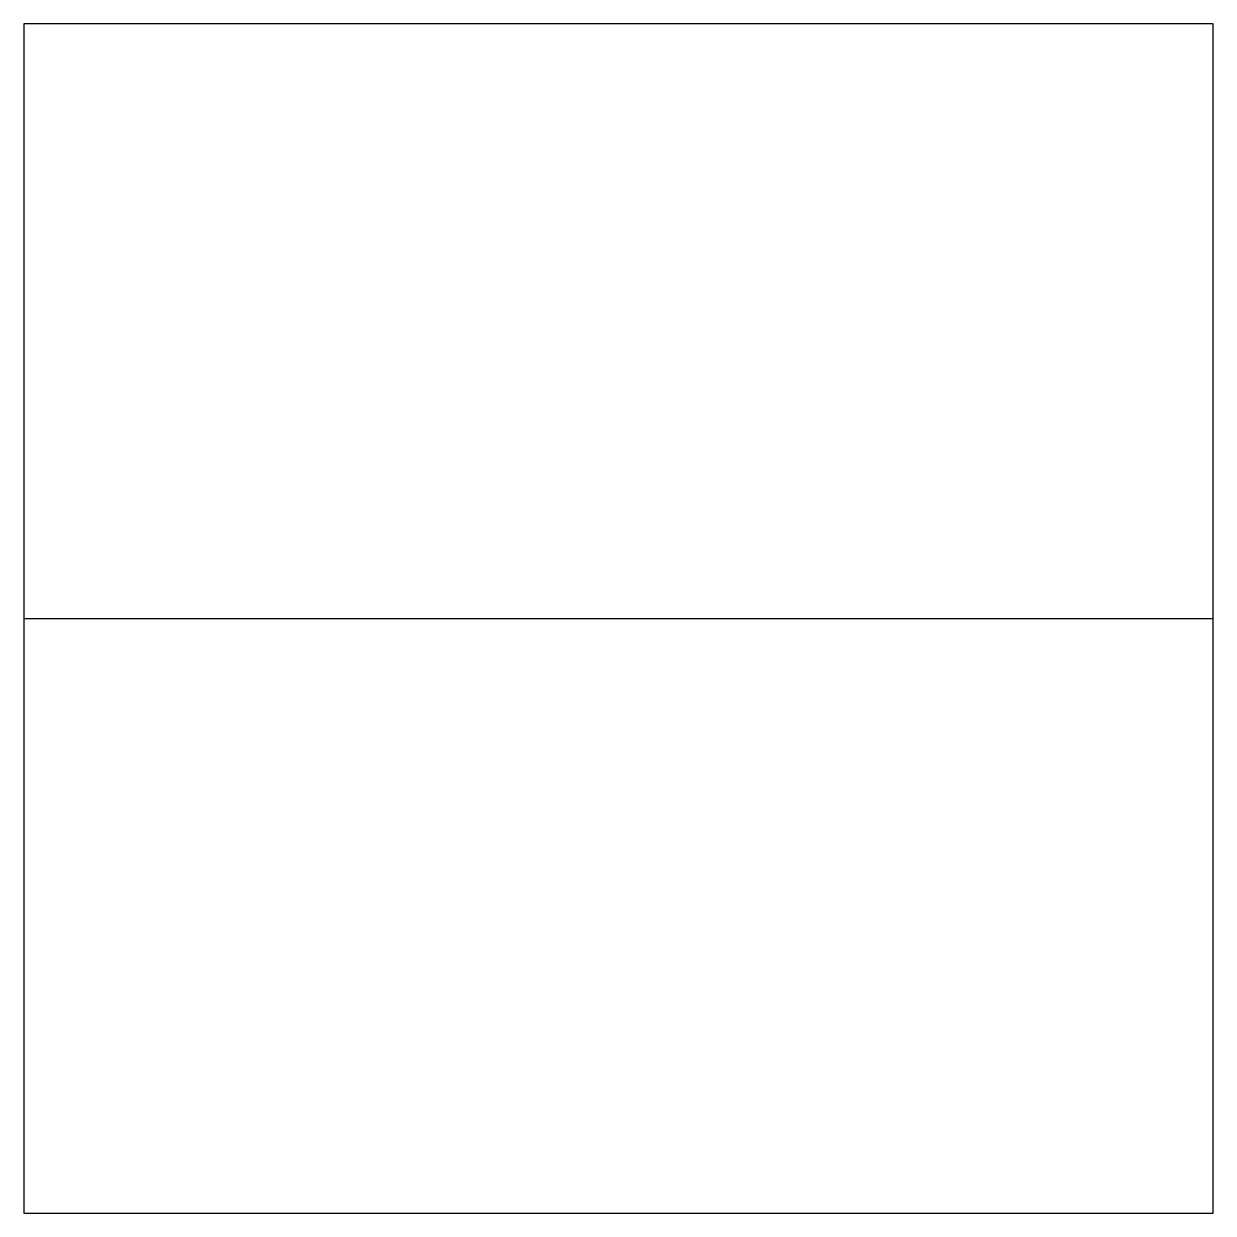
# Model space of a CAD drawing. Header units: millimetres. Extents: x 20 to 80, y 20 to 80.
import ezdxf
from ezdxf.xclip import XClip

# ---------------------------------------------------------------- set-up
doc = ezdxf.new("R2010")
doc.units = ezdxf.units.MM
doc.header["$XCLIPFRAME"] = 2

# ---------------------------------------------------------------- blocks, each defined once
blk = doc.blocks.new('F06_XCLIP_BLOCK')
for p, q in [((0, 0), (0, 100)), ((0, 50), (100, 50)), ((0, 0), (100, 0))]:
    blk.add_line(p, q)
blk.add_lwpolyline([(0, 0), (100, 0), (100, 100), (0, 100)], close=True)

msp = doc.modelspace()

# ---------------------------------------------------------------- block references
ref = msp.add_blockref('F06_XCLIP_BLOCK', (0, 0))
XClip(ref).set_block_clipping_path([(20, 20), (80, 80)])

doc.saveas('drawing.dxf')
